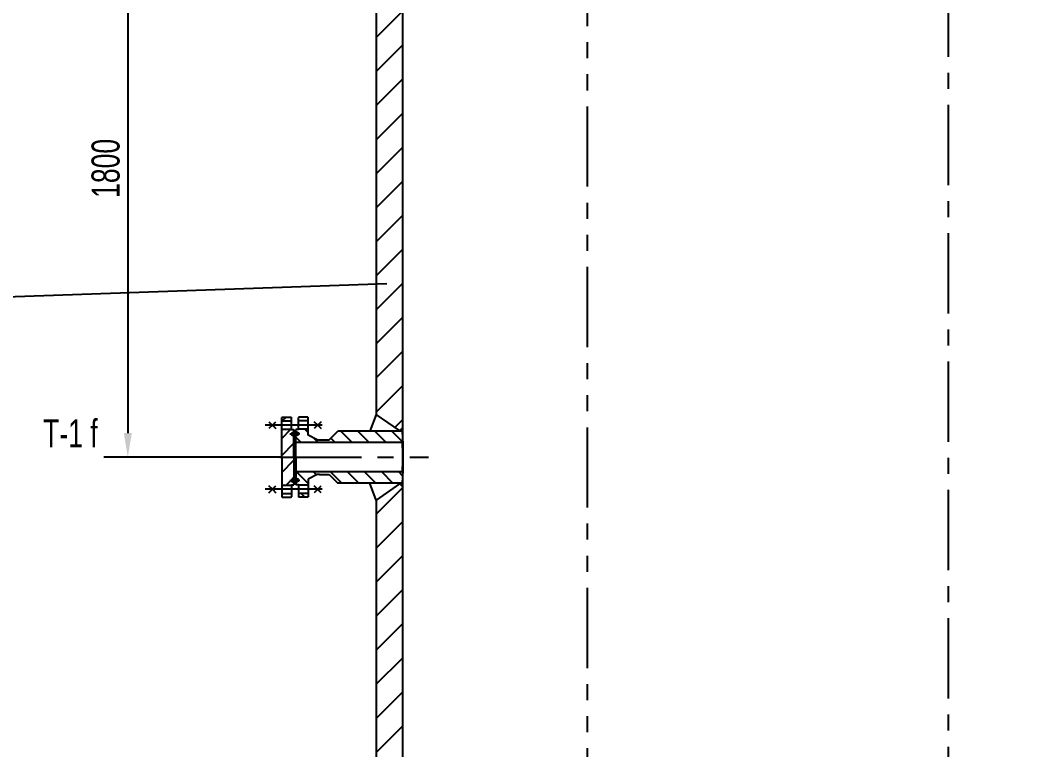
# Model space of a CAD drawing. Extents: x -3 to 21028, y -3 to 29728.
# Drawn here: x 3643 to 6807, y 17199 to 19471 of the extents above; entities that cross this region are included whole.
import ezdxf
from ezdxf.enums import TextEntityAlignment as Align

# ---------------------------------------------------------------- set-up
doc = ezdxf.new("R2010")
doc.units = 0
doc.header["$LTSCALE"] = 200
doc.header["$MEASUREMENT"] = 0
doc.linetypes.add('G', pattern=[2, 1.25, -0.25, 0.25, -0.25])
doc.linetypes.add('K', pattern=[2.5, 1.25, -0.25, 0.25, -0.25, 0.25, -0.25])
doc.layers.get('0').update_dxf_attribs({"linetype": 'CONTINUOUS'})
doc.layers.get('DEFPOINTS').update_dxf_attribs({"linetype": 'CONTINUOUS'})
for name, color, linetype in [('01', 7, 'CONTINUOUS'), ('02', 1, 'CONTINUOUS'), ('05', 4, 'G'), ('07', 6, 'K'), ('08', 1, 'CONTINUOUS'), ('11', 3, 'CONTINUOUS')]:
    doc.layers.add(name, color=color, linetype=linetype)
doc.styles.get("Standard").update_dxf_attribs({"font": 'thenor.shx', "width": 0.707, "bigfont": 'hztxt.shx'})
doc.dimstyles.new('INTE', dxfattribs={"dimscale": 25, "dimtxt": 3.5, "dimasz": 3, "dimexe": 3, "dimexo": 0, "dimgap": 1, "dimtad": 1, "dimdec": 3, "dimdsep": 46, "dimtxsty": 'Standard', "dimcen": 0, "dimclrd": 1, "dimclre": 1, "dimclrt": 3, "dimaunit": 1, "dimadec": 0, "dimazin": 0, "dimtfac": 1, "dimtdec": 4, "dimtofl": 0, "dimtmove": 0, "dimatfit": 0, "dimfxl": 0, "dimtzin": 0, "dimarcsym": 0})
doc.dimstyles.new('INTE$2', dxfattribs={"dimscale": 25, "dimtxt": 3.5, "dimasz": 3, "dimexe": 3, "dimexo": 0, "dimgap": 1, "dimtad": 1, "dimtih": 1, "dimtoh": 1, "dimdec": 3, "dimdsep": 46, "dimtxsty": 'Standard', "dimcen": 0, "dimclrd": 1, "dimclre": 1, "dimclrt": 3, "dimaunit": 1, "dimadec": 3, "dimazin": 0, "dimtfac": 1, "dimtdec": 4, "dimtofl": 0, "dimtmove": 0, "dimatfit": 0, "dimfxl": 0, "dimtzin": 0, "dimarcsym": 0})
pattern_1 = [(45, (0, -289.53), (-53.033, 53.033), [])]

# ---------------------------------------------------------------- blocks, each defined once
blk = doc.blocks.new('*D38')
at = {"color": 1, "linetype": 'ByBlock'}
for p, q in [((3977.8, 20124.6), (3977.8, 18474.6)), ((4456.1, 18399.6), (3902.8, 18399.6))]:
    blk.add_line(p, q, dxfattribs=at)
for points in [[(3965.3, 20124.6), (3990.3, 20124.6), (3977.8, 20199.6)], [(3965.3, 18474.6), (3990.3, 18474.6), (3977.8, 18399.6)]]:
    blk.add_solid(points, dxfattribs=at)
at = {"layer": 'DEFPOINTS', "color": 0, "linetype": 'ByBlock'}
for p in [(4456.1, 20199.6), (3977.8, 18399.6), (4456.1, 18399.6)]:
    blk.add_point(p, dxfattribs=at)
at = {"color": 3, "linetype": 'ByBlock', "insert": (3909.1, 19299.6), "char_height": 87.5, "attachment_point": 5, "rotation": 90}
blk.add_mtext('1800', dxfattribs=at)
blk = doc.blocks.new('*D249')
at = {"color": 1, "linetype": 'ByBlock'}
for start, end in [(78.2616, 84.1308), (115.8692, 121.7384)]:
    blk.add_arc((6533.8, 26137.6), 732.5, start, end, dxfattribs=at)
for points in [[(6608.1, 26853.8), (6609.4, 26878.8), (6533.8, 26870.1)], [(6209.4, 26808.2), (6219.1, 26785.2), (6283.3, 26825.9)]]:
    blk.add_solid(points, dxfattribs=at)
at = {"layer": 'DEFPOINTS', "color": 0, "linetype": 'ByBlock'}
for p in [(6533.8, 28297.5), (5947.1, 27749.7), (6364.9, 26850.4), (6533.8, 26137.6), (6533.8, 5882.7)]:
    blk.add_point(p, dxfattribs=at)
at = {"color": 3, "linetype": 'ByBlock', "insert": (6422.7, 26930.4), "char_height": 87.5, "attachment_point": 5}
blk.add_mtext('20°', dxfattribs=at)
blk = doc.blocks.new('*D250')
at = {"color": 1, "linetype": 'ByBlock'}
for start, end in [(100.1385, 110.277), (49.723, 59.8615)]:
    blk.add_arc((6533.8, 26137.6), 424.4, start, end, dxfattribs=at)
for points in [[(6458, 26567.9), (6460.2, 26543), (6533.8, 26562)], [(6741.6, 26493.4), (6752.2, 26516), (6679, 26536.5)]]:
    blk.add_solid(points, dxfattribs=at)
at = {"layer": 'DEFPOINTS', "color": 0, "linetype": 'ByBlock'}
for p in [(6533.8, 28297.5), (7120.6, 27749.7), (6583.1, 26559.2), (6533.8, 26137.6), (6533.8, 5882.7)]:
    blk.add_point(p, dxfattribs=at)
at = {"color": 3, "linetype": 'ByBlock', "insert": (6634.8, 26618.6), "char_height": 87.5, "attachment_point": 5}
blk.add_mtext('20°', dxfattribs=at)

msp = doc.modelspace()

# ---------------------------------------------------------------- hatches: boundary and pattern name
at = {"layer": '08'}
h = msp.add_hatch(dxfattribs=at)
h.set_pattern_fill('ANSI31', color=256, scale=600, style=0)
h.set_pattern_definition(pattern_1)
h.paths.add_polyline_path([(4833.8306, 19819.1112), (4825.8306, 19827.1112), (4823.8306, 19827.1112), (4751.8306, 19776.6963), (4751.8306, 18243.5262), (4823.8306, 18193.1112), (4825.8306, 18193.1112), (4833.8306, 18201.1112)])
h = msp.add_hatch(dxfattribs=at)
h.set_pattern_fill('ANSI31', color=256, scale=300, style=0)
h.set_pattern_definition([(45, (0, -289.533), (-26.516504, 26.516504), [])])
h.paths.add_polyline_path([(4458.414, 18235.1112), (4457.414, 18234.1112), (4457.414, 18223.1112), (4487.414, 18223.1112), (4487.414, 18234.1112), (4486.414, 18235.1112)])
h.paths.add_polyline_path([(4495.414, 18110.1112), (4495.414, 18176.5773), (4487.414, 18179.9731), (4487.414, 18182.6112), (4487.414, 18185.2494), (4495.414, 18188.6452), (4495.414, 18196.1112), (4487.414, 18196.1112), (4487.414, 18197.1112), (4457.414, 18197.1112), (4457.414, 18110.1112)])
h.paths.add_polyline_path([(4495.414, 18110.1112), (4457.414, 18110.1112), (4457.414, 18023.1112), (4487.414, 18023.1112), (4487.414, 18024.1112), (4495.414, 18024.1112), (4495.414, 18031.5773), (4487.414, 18034.9731), (4487.414, 18037.6112), (4487.414, 18040.2494), (4495.414, 18043.6452)])
h.paths.add_polyline_path([(4457.414, 17997.1112), (4457.414, 17986.1112), (4458.414, 17985.1112), (4486.414, 17985.1112), (4487.414, 17986.1112), (4487.414, 17997.1112)])
h = msp.add_hatch(dxfattribs=at)
h.set_pattern_fill('ANSI31', color=256, scale=300, angle=90, style=0)
h.set_pattern_definition([(135, (0, -289.533), (-26.516504, -26.516504), [])])
h.paths.add_polyline_path([(4631.8306, 18191.1112), (4604.8306, 18164.1112), (4567.8306, 18164.1112), (4539.8306, 18179.1112), (4539.8306, 18197.1112), (4509.8306, 18197.1112), (4509.8306, 18196.1112), (4501.8306, 18196.1112), (4501.8306, 18188.6452), (4509.8306, 18185.2494), (4509.8306, 18182.6112), (4509.8306, 18179.9731), (4501.8306, 18176.5773), (4501.8306, 18156.1112), (4833.8306, 18156.1112), (4833.8306, 18191.1112)])
h.paths.add_polyline_path([(4833.8306, 18029.1112), (4833.8306, 18064.1112), (4501.8306, 18064.1112), (4501.8306, 18043.6452), (4509.8306, 18040.2494), (4509.8306, 18037.6112), (4509.8306, 18034.9731), (4501.8306, 18031.5773), (4501.8306, 18024.1112), (4509.8306, 18024.1112), (4509.8306, 18023.1112), (4539.8306, 18023.1112), (4539.8306, 18041.1112), (4567.8306, 18056.1112), (4575.2118, 18056.1112), (4604.8306, 18056.1112), (4631.8306, 18029.1112)])
h.paths.add_polyline_path([(4509.8306, 17997.1112), (4509.8306, 17986.1112), (4510.8306, 17985.1112), (4538.8306, 17985.1112), (4539.8306, 17986.1112), (4539.8306, 17997.1112)])
h.paths.add_polyline_path([(4510.8306, 18235.1112), (4509.8306, 18234.1112), (4509.8306, 18223.1112), (4539.8306, 18223.1112), (4539.8306, 18234.1112), (4538.8306, 18235.1112)])
h = msp.add_hatch(dxfattribs=at)
h.set_pattern_fill('ANSI31', color=256, scale=600, style=0)
h.set_pattern_definition(pattern_1)
h.paths.add_polyline_path([(4833.8306, 18019.1112), (4825.8306, 18027.1112), (4823.8306, 18027.1112), (4751.8306, 17976.6963), (4751.8306, 16996.6072), (4809.0924, 16995.1078, -0.406566259), (4818.8306, 16985.1112), (4820.8306, 16985.1112), (4833.8306, 16994.2139)])

# ---------------------------------------------------------------- linework, layer by layer
at = {"layer": '01'}
for p, q in [((4833.8306, 19864.1112), (4833.8306, 18156.1112)), ((4751.8306, 19776.6963), (4751.8306, 18243.5262)), ((4510.8306, 18235.1112), (4509.8306, 18234.1112)), ((4509.8306, 18196.1112), (4509.8306, 18234.1112)), ((4539.8306, 18223.1112), (4509.8306, 18223.1112)), ((4538.8306, 18235.1112), (4510.8306, 18235.1112)), ((4538.8306, 18235.1112), (4539.8306, 18234.1112)), ((4539.8306, 18179.1112), (4539.8306, 18234.1112)), ((4751.8306, 18243.5262), (4731.8306, 18191.1112)), ((4823.8306, 18193.1112), (4751.8306, 18243.5262)), ((4417.7308, 18220.7178), (4438.944, 18199.5046)), ((4428.3374, 18210.1112), (4417.7308, 18199.5046)), ((4428.3374, 18210.1112), (4438.944, 18220.7178)), ((4501.8306, 18188.1112), (4501.8306, 18196.1112)), ((4509.8306, 18196.1112), (4501.8306, 18196.1112)), ((4539.8306, 18197.1112), (4509.8306, 18197.1112)), ((4580.1756, 18220.7178), (4558.9624, 18199.5046)), ((4569.569, 18210.1112), (4558.9624, 18220.7178)), ((4569.569, 18210.1112), (4580.1756, 18199.5046)), ((4604.8306, 18164.1112), (4631.8306, 18191.1112)), ((4833.8306, 18191.1112), (4631.8306, 18191.1112)), ((4823.8306, 18193.1112), (4825.8306, 18193.1112)), ((4823.8306, 18193.1112), (4823.8306, 18191.1112)), ((4825.8306, 18193.1112), (4833.8306, 18201.1112)), ((4825.8306, 18193.1112), (4825.8306, 18191.1112)), ((4487.414, 18185.2494), (4487.414, 18182.6112)), ((4487.414, 18179.9731), (4487.414, 18182.6112)), ((4490.6223, 18182.6112), (4490.6223, 18186.6112)), ((4490.6223, 18182.6112), (4490.6223, 18178.6112)), ((4494.1561, 18188.1112), (4498.6223, 18188.1112)), ((4494.1561, 18177.1112), (4498.6223, 18177.1112)), ((4503.0886, 18188.1112), (4498.6223, 18188.1112)), ((4503.0886, 18177.1112), (4498.6223, 18177.1112)), ((4509.8306, 18179.9731), (4501.8306, 18176.5773)), ((4501.8306, 18110.1112), (4501.8306, 18177.1112)), ((4509.8306, 18185.2494), (4501.9106, 18188.6112)), ((4506.6223, 18182.6112), (4506.6223, 18186.6112)), ((4506.6223, 18182.6112), (4506.6223, 18178.6112)), ((4509.8306, 18185.2494), (4509.8306, 18182.6112)), ((4509.8306, 18179.9731), (4509.8306, 18182.6112)), ((4567.8306, 18164.1112), (4539.8306, 18179.1112)), ((4567.8306, 18164.1112), (4604.8306, 18164.1112)), ((4833.8306, 18156.1112), (4501.8306, 18156.1112)), ((4501.8306, 18110.1112), (4501.8306, 18043.1112)), ((4487.414, 18040.2494), (4487.414, 18037.6112)), ((4487.414, 18034.9731), (4487.414, 18037.6112)), ((4490.6223, 18037.6112), (4490.6223, 18041.6112)), ((4490.6223, 18037.6112), (4490.6223, 18033.6112)), ((4494.1561, 18043.1112), (4498.6223, 18043.1112)), ((4503.0886, 18043.1112), (4498.6223, 18043.1112)), ((4833.8306, 18064.1112), (4501.8306, 18064.1112)), ((4579.8306, 18064.1112), (4501.8306, 18064.1112)), ((4509.8306, 18040.2494), (4501.9106, 18043.6112)), ((4509.8306, 18034.9731), (4501.9106, 18031.6112)), ((4506.6223, 18037.6112), (4506.6223, 18041.6112)), ((4506.6223, 18037.6112), (4506.6223, 18033.6112)), ((4509.8306, 18040.2494), (4509.8306, 18037.6112)), ((4509.8306, 18034.9731), (4509.8306, 18037.6112)), ((4567.8306, 18056.1112), (4539.8306, 18041.1112)), ((4539.8306, 18041.1112), (4539.8306, 17986.1112)), ((4575.2118, 18056.1112), (4567.8306, 18056.1112)), ((4575.2118, 18056.1112), (4604.8306, 18056.1112)), ((4604.8306, 18056.1112), (4631.8306, 18029.1112)), ((4833.8306, 18064.1112), (4833.8306, 16985.1112)), ((4428.3374, 18010.1112), (4417.7308, 18020.7178)), ((4417.7308, 17999.5046), (4438.944, 18020.7178)), ((4428.3374, 18010.1112), (4438.944, 17999.5046)), ((4494.1561, 18032.1112), (4498.6223, 18032.1112)), ((4503.0886, 18032.1112), (4498.6223, 18032.1112)), ((4501.8306, 18032.1112), (4501.8306, 18024.1112)), ((4509.8306, 18024.1112), (4501.8306, 18024.1112)), ((4509.8306, 18024.1112), (4509.8306, 17986.1112)), ((4539.8306, 18023.1112), (4509.8306, 18023.1112)), ((4580.1756, 17999.5046), (4558.9624, 18020.7178)), ((4569.569, 18010.1112), (4558.9624, 17999.5046)), ((4569.569, 18010.1112), (4580.1756, 18020.7178)), ((4833.8306, 18029.1112), (4631.8306, 18029.1112)), ((4751.8306, 17976.6963), (4731.8306, 18029.1112)), ((4823.8306, 18027.1112), (4751.8306, 17976.6963)), ((4823.8306, 18027.1112), (4823.8306, 18029.1112)), ((4823.8306, 18027.1112), (4825.8306, 18027.1112)), ((4825.8306, 18027.1112), (4825.8306, 18029.1112)), ((4825.8306, 18027.1112), (4833.8306, 18019.1112)), ((4539.8306, 17997.1112), (4509.8306, 17997.1112)), ((4510.8306, 17985.1112), (4509.8306, 17986.1112)), ((4538.8306, 17985.1112), (4510.8306, 17985.1112)), ((4538.8306, 17985.1112), (4539.8306, 17986.1112)), ((4751.8306, 17976.6963), (4751.8306, 14784.5262))]:
    msp.add_line(p, q, dxfattribs=at)
at = {"layer": '01', "ltscale": 0.4}
for p, q in [((4458.414, 18235.1112), (4457.414, 18234.1112)), ((4457.414, 18110.1112), (4457.414, 18234.1112)), ((4457.414, 18223.1112), (4487.414, 18223.1112)), ((4458.414, 18235.1112), (4486.414, 18235.1112)), ((4486.414, 18235.1112), (4487.414, 18234.1112)), ((4487.414, 18196.1112), (4487.414, 18234.1112)), ((4457.414, 18197.1112), (4487.414, 18197.1112)), ((4487.414, 18196.1112), (4495.414, 18196.1112)), ((4495.414, 18188.1112), (4495.414, 18196.1112)), ((4487.414, 18185.2494), (4495.334, 18188.6112)), ((4487.414, 18179.9731), (4495.334, 18176.6112)), ((4495.414, 18110.1112), (4495.414, 18177.1112)), ((4457.414, 18110.1112), (4457.414, 17986.1112)), ((4495.414, 18110.1112), (4495.414, 18043.1112)), ((4487.414, 18040.2494), (4495.334, 18043.6112)), ((4487.414, 18034.9731), (4495.334, 18031.6112)), ((4457.414, 18023.1112), (4487.414, 18023.1112)), ((4487.414, 18024.1112), (4487.414, 17986.1112)), ((4487.414, 18024.1112), (4495.414, 18024.1112)), ((4495.414, 18032.1112), (4495.414, 18024.1112)), ((4457.414, 17997.1112), (4487.414, 17997.1112)), ((4458.414, 17985.1112), (4457.414, 17986.1112)), ((4458.414, 17985.1112), (4486.414, 17985.1112)), ((4486.414, 17985.1112), (4487.414, 17986.1112))]:
    msp.add_line(p, q, dxfattribs=at)
at = {"layer": '01'}
for centre, start, end in [((3135.7614, 18110.1112), 357.2689906, 2.7310094), ((3134.4531, 18110.1112), 358.4494544, 1.5505456)]:
    msp.add_arc(centre, 1700, start, end, dxfattribs=at)
at = {"layer": '02'}
msp.add_line((4785.2912, 18650.2489), (2133.7919, 18557.129), dxfattribs=at)
at = {"layer": '05'}
for p, q in [((6533.8306, 28008.008), (6533.8306, 9591.5466)), ((4583.9066, 18210.1112), (4405.8116, 18210.1112)), ((4488.6139, 18182.6112), (4498.6223, 18182.6112)), ((4488.6139, 18182.6112), (4498.6223, 18182.6112)), ((4514.2647, 18182.6112), (4497.858, 18182.6112)), ((4498.6223, 18190.3273), (4498.6223, 18172.4719)), ((4508.6308, 18182.6112), (4498.6223, 18182.6112)), ((4508.6308, 18182.6112), (4498.6223, 18182.6112)), ((4508.6308, 18182.6112), (4498.6223, 18182.6112)), ((4508.6308, 18182.6112), (4498.6223, 18182.6112)), ((4456.1456, 18110.1112), (4914.4949, 18110.1112)), ((4488.6139, 18037.6112), (4498.6223, 18037.6112)), ((4488.6139, 18037.6112), (4498.6223, 18037.6112)), ((4514.2647, 18037.6112), (4497.858, 18037.6112)), ((4498.6223, 18029.8951), (4498.6223, 18047.7505)), ((4508.6308, 18037.6112), (4498.6223, 18037.6112)), ((4508.6308, 18037.6112), (4498.6223, 18037.6112)), ((4508.6308, 18037.6112), (4498.6223, 18037.6112)), ((4508.6308, 18037.6112), (4498.6223, 18037.6112)), ((4583.9066, 18010.1112), (4405.8116, 18010.1112))]:
    msp.add_line(p, q, dxfattribs=at)
at = {"layer": '05', "ltscale": 0.4}
for p, q in [((4482.98, 18182.6112), (4499.3866, 18182.6112)), ((4451.5935, 18110.1112), (4501.5266, 18110.1112)), ((4482.98, 18037.6112), (4499.3866, 18037.6112))]:
    msp.add_line(p, q, dxfattribs=at)
at = {"layer": '07'}
msp.add_line((5408.8306, 25703.1112), (5408.8306, 17110.1112), dxfattribs=at)
at = {"layer": 'DEFPOINTS', "color": 0, "linetype": 'ByBlock'}
for p in [(4835.1007, 18175.8116), (4575.2118, 18056.1112), (4579.8306, 18064.1112), (4579.8306, 18064.1112), (4835.1007, 18044.4109)]:
    msp.add_point(p, dxfattribs=at)

# ---------------------------------------------------------------- texts
at = {"layer": '02', "width": 0.633862}
msp.add_text('●', height=0.05, dxfattribs=at).set_placement((4785.2755, 18650.2239), (4785.3069, 18650.2239), align=Align.FIT)
at = {"layer": '11', "width": 0.707}
msp.add_text('T-1 f', height=87.5, dxfattribs=at).set_placement((3714.0054, 18140.5214))

# ---------------------------------------------------------------- dimensions: what is measured, and where the dimension line sits
at = {"layer": '08'}
for base, line1, line2, picture, middle in [((6364.9093, 26560.8463), ((6533.8306, 28008.008), (6533.8306, 5593.1904)), ((6533.8306, 25848.1112), (5947.105, 27460.1267)), '*D249', (6422.7016, 26572.1113)), ((6583.1008, 26269.644), ((6533.8306, 25848.1112), (7120.5563, 27460.1267)), ((6533.8306, 28008.008), (6533.8306, 5593.1904)), '*D250', (6634.8298, 26260.3206))]:
    dim = msp.add_angular_dim_2l(base=base, line1=line1, line2=line2, dimstyle='INTE$2', override={"dimaunit": 0, "dimazin": 2}, dxfattribs=at)
    dim.commit()
    dim.dimension.update_dxf_attribs({"geometry": picture, "text_midpoint": middle, "dimtype": 162, "insert": (0, -289.5333)})
dim = msp.add_linear_dim(base=(3977.8126, 18110.1112), p1=(4456.1456, 19910.1112), p2=(4456.1456, 18110.1112), angle=90, dimstyle='INTE', override={"dimse1": 1, "dimaunit": 0, "dimtmove": 1, "dimatfit": 3}, dxfattribs=at)
dim.commit()
dim.dimension.update_dxf_attribs({"geometry": '*D38', "text_midpoint": (3909.0626, 19010.1112), "insert": (0, -289.5333)})

doc.saveas('drawing.dxf')
